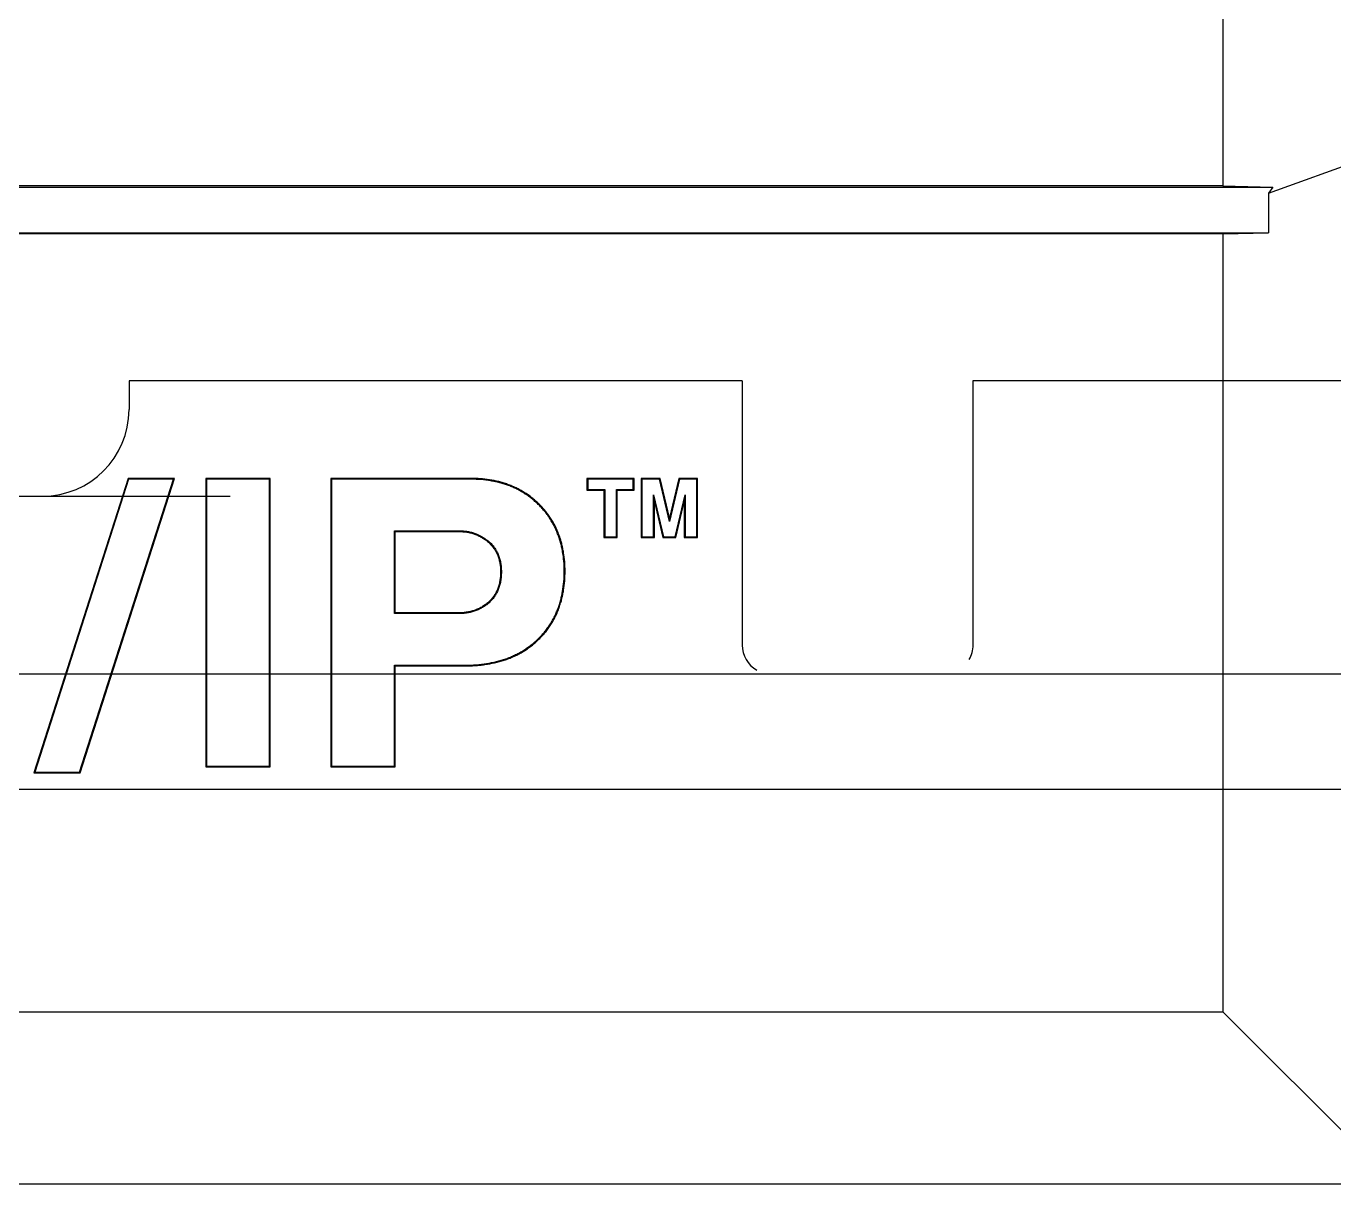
# Model space of a CAD drawing. Header units: millimetres. Extents: x 30557 to 235556, y -116603 to -73383.
# Drawn here: x 90969.57 to 90980.93, y -73995.61 to -73985.55 of the extents above; entities that cross this region are included whole.
import ezdxf

# ---------------------------------------------------------------- set-up
doc = ezdxf.new("R2010")
doc.units = ezdxf.units.MM

# ---------------------------------------------------------------- blocks, each defined once
blk = doc.blocks.new('1756-EN2TR-Z')
at = {"color": 7, "linetype": 'Continuous'}
for p, q in [((32.96, 14.144), (32.96, 8.668)), ((33.358, 8.604), (34.455, 9.003)), ((1.062, 8.658), (33.393, 8.658)), ((32.96, 8.668), (1.495, 8.668)), ((32.96, 8.668), (33.393, 8.658)), ((33.393, 8.658), (33.358, 8.604)), ((33.358, 8.604), (33.358, 8.26)), ((1.096, 8.26), (33.358, 8.26)), ((32.96, 8.253), (1.495, 8.253)), ((32.96, 8.253), (33.358, 8.26)), ((32.96, 8.253), (32.96, 1.495)), ((23.452, 6.127), (22.633, 3.569)), ((23.457, 6.12), (22.642, 3.575)), ((23.03, 3.575), (23.845, 6.12)), ((23.035, 3.569), (23.854, 6.127)), ((23.854, 6.127), (23.452, 6.127)), ((23.452, 6.127), (23.457, 6.12)), ((23.845, 6.12), (23.457, 6.12)), ((23.854, 6.127), (23.845, 6.12)), ((24.686, 6.127), (24.127, 6.127)), ((24.127, 6.127), (24.134, 6.12)), ((24.127, 6.127), (24.127, 3.621)), ((24.679, 6.12), (24.134, 6.12)), ((24.134, 6.12), (24.134, 3.628)), ((24.686, 6.127), (24.679, 6.12)), ((24.679, 3.628), (24.679, 6.12)), ((24.686, 3.621), (24.686, 6.127)), ((26.431, 6.127), (25.212, 6.127)), ((25.212, 6.127), (25.219, 6.12)), ((25.212, 6.127), (25.212, 3.621)), ((26.431, 6.12), (25.219, 6.12)), ((25.219, 6.12), (25.219, 3.628)), ((27.847, 6.127), (27.437, 6.127)), ((27.437, 6.127), (27.444, 6.12)), ((27.437, 6.127), (27.437, 6.024)), ((27.437, 6.024), (27.444, 6.031)), ((27.437, 6.024), (27.585, 6.024)), ((27.84, 6.12), (27.444, 6.12)), ((27.444, 6.12), (27.444, 6.031)), ((27.444, 6.031), (27.592, 6.031)), ((27.585, 6.024), (27.592, 6.031)), ((27.585, 6.024), (27.585, 5.615)), ((27.592, 6.031), (27.592, 5.621)), ((27.693, 6.031), (27.84, 6.031)), ((27.7, 6.024), (27.693, 6.031)), ((27.693, 5.621), (27.693, 6.031)), ((27.7, 6.024), (27.847, 6.024)), ((27.7, 5.615), (27.7, 6.024)), ((27.847, 6.127), (27.84, 6.12)), ((27.84, 6.031), (27.84, 6.12)), ((27.847, 6.024), (27.84, 6.031)), ((27.847, 6.024), (27.847, 6.127)), ((28.072, 6.127), (27.908, 6.127)), ((27.908, 6.127), (27.915, 6.12)), ((27.908, 6.127), (27.908, 5.615)), ((28.066, 6.12), (27.915, 6.12)), ((27.915, 6.12), (27.915, 5.621)), ((28.072, 6.127), (28.066, 6.12)), ((28.153, 5.754), (28.066, 6.12)), ((28.153, 5.784), (28.072, 6.127)), ((28.234, 6.127), (28.153, 5.784)), ((28.24, 6.12), (28.153, 5.754)), ((28.398, 6.127), (28.234, 6.127)), ((28.234, 6.127), (28.24, 6.12)), ((28.391, 6.12), (28.24, 6.12)), ((28.398, 6.127), (28.391, 6.12)), ((28.391, 5.621), (28.391, 6.12)), ((28.398, 5.615), (28.398, 6.127)), ((28.016, 5.984), (28.102, 5.621)), ((28.023, 5.925), (28.016, 5.984)), ((28.016, 5.621), (28.016, 5.984)), ((28.023, 5.925), (28.097, 5.615)), ((28.023, 5.615), (28.023, 5.925)), ((28.204, 5.621), (28.29, 5.984)), ((28.209, 5.615), (28.283, 5.925)), ((28.283, 5.925), (28.29, 5.984)), ((28.283, 5.925), (28.283, 5.615)), ((28.29, 5.984), (28.29, 5.621)), ((28.153, 5.784), (28.153, 5.754)), ((25.765, 5.673), (26.325, 5.673)), ((25.772, 5.666), (25.765, 5.673)), ((25.765, 4.953), (25.765, 5.673)), ((25.772, 5.666), (26.325, 5.666)), ((25.772, 4.96), (25.772, 5.666)), ((27.585, 5.615), (27.592, 5.621)), ((27.585, 5.615), (27.7, 5.615)), ((27.592, 5.621), (27.693, 5.621)), ((27.7, 5.615), (27.693, 5.621)), ((27.908, 5.615), (27.915, 5.621)), ((27.908, 5.615), (28.023, 5.615)), ((27.915, 5.621), (28.016, 5.621)), ((28.023, 5.615), (28.016, 5.621)), ((28.097, 5.615), (28.102, 5.621)), ((28.097, 5.615), (28.209, 5.615)), ((28.102, 5.621), (28.204, 5.621)), ((28.209, 5.615), (28.204, 5.621)), ((28.283, 5.615), (28.29, 5.621)), ((28.283, 5.615), (28.398, 5.615)), ((28.29, 5.621), (28.391, 5.621)), ((28.398, 5.615), (28.391, 5.621)), ((25.772, 4.96), (25.765, 4.953)), ((26.318, 4.953), (25.765, 4.953)), ((26.318, 4.96), (25.772, 4.96)), ((25.765, 4.506), (26.38, 4.506)), ((25.772, 4.499), (25.765, 4.506)), ((25.765, 3.628), (25.765, 4.506)), ((25.772, 4.499), (26.38, 4.499)), ((25.772, 3.621), (25.772, 4.499)), ((22.633, 3.569), (22.642, 3.575)), ((22.633, 3.569), (23.035, 3.569)), ((22.642, 3.575), (23.03, 3.575)), ((23.035, 3.569), (23.03, 3.575)), ((24.127, 3.621), (24.134, 3.628)), ((24.127, 3.621), (24.686, 3.621)), ((24.134, 3.628), (24.679, 3.628)), ((24.686, 3.621), (24.679, 3.628)), ((25.212, 3.621), (25.219, 3.628)), ((25.212, 3.621), (25.772, 3.621)), ((25.219, 3.628), (25.765, 3.628)), ((25.772, 3.621), (25.765, 3.628)), ((1.495, 1.495), (32.96, 1.495)), ((32.96, 1.495), (34.455, 0)), ((0, 0), (34.455, 0))]:
    blk.add_line(p, q, dxfattribs=at)
at = {"color": 9, "linetype": 'Continuous'}
for p, q in [((26.431, 6.127), (26.431, 6.12)), ((27.019, 5.907), (27.014, 5.902)), ((26.325, 5.666), (26.325, 5.673)), ((26.581, 5.573), (26.585, 5.579)), ((26.687, 5.316), (26.694, 5.316)), ((27.247, 5.321), (27.24, 5.321)), ((26.582, 5.053), (26.587, 5.048)), ((26.318, 4.96), (26.318, 4.953)), ((27.012, 4.723), (27.007, 4.728)), ((26.38, 4.499), (26.38, 4.506))]:
    blk.add_line(p, q, dxfattribs=at)
at = {"color": 7, "linetype": 'Continuous'}
for points, knots in [([(27.019, 5.907), (27.01, 5.916), (26.99, 5.934), (26.959, 5.96), (26.927, 5.984), (26.893, 6.006), (26.858, 6.027), (26.822, 6.045), (26.785, 6.062), (26.748, 6.076), (26.709, 6.089), (26.658, 6.103), (26.592, 6.116), (26.511, 6.125), (26.458, 6.127), (26.431, 6.127)], [0, 0, 0, 0, 0.062504, 0.125008, 0.187512, 0.250016, 0.312519, 0.375023, 0.437527, 0.500031, 0.562536, 0.625041, 0.75002, 0.875006, 1, 1, 1, 1]), ([(27.014, 5.902), (27.005, 5.911), (26.986, 5.928), (26.957, 5.953), (26.926, 5.976), (26.894, 5.997), (26.861, 6.017), (26.828, 6.035), (26.793, 6.051), (26.757, 6.066), (26.72, 6.078), (26.681, 6.09), (26.642, 6.099), (26.588, 6.109), (26.517, 6.118), (26.46, 6.12), (26.431, 6.12)], [0, 0, 0, 0, 0.060741, 0.12097, 0.180848, 0.240539, 0.300207, 0.360018, 0.420137, 0.480724, 0.541938, 0.603932, 0.666853, 0.730843, 0.862526, 1, 1, 1, 1]), ([(27.247, 5.321), (27.247, 5.348), (27.245, 5.402), (27.237, 5.469), (27.227, 5.522), (27.218, 5.561), (27.207, 5.6), (27.194, 5.638), (27.179, 5.676), (27.162, 5.712), (27.143, 5.748), (27.122, 5.782), (27.099, 5.816), (27.074, 5.847), (27.048, 5.878), (27.029, 5.897), (27.019, 5.907)], [0, 0, 0, 0, 0.124988, 0.249969, 0.312473, 0.374977, 0.43748, 0.499983, 0.562485, 0.624987, 0.687489, 0.749991, 0.812493, 0.874995, 0.937498, 1, 1, 1, 1]), ([(27.24, 5.321), (27.24, 5.351), (27.238, 5.408), (27.229, 5.479), (27.218, 5.533), (27.208, 5.572), (27.197, 5.61), (27.183, 5.647), (27.168, 5.683), (27.152, 5.718), (27.133, 5.751), (27.113, 5.784), (27.091, 5.815), (27.067, 5.845), (27.042, 5.874), (27.024, 5.893), (27.014, 5.902)], [0, 0, 0, 0, 0.137479, 0.269157, 0.333146, 0.396068, 0.458066, 0.519285, 0.579881, 0.640008, 0.699828, 0.759504, 0.819197, 0.879071, 0.939286, 1, 1, 1, 1]), ([(26.325, 5.673), (26.338, 5.673), (26.363, 5.672), (26.393, 5.668), (26.417, 5.664), (26.434, 5.66), (26.451, 5.655), (26.467, 5.649), (26.482, 5.643), (26.498, 5.636), (26.513, 5.628), (26.533, 5.617), (26.558, 5.601), (26.576, 5.586), (26.585, 5.579)], [0, 0, 0, 0, 0.134738, 0.264185, 0.327068, 0.388793, 0.449575, 0.509731, 0.569583, 0.629448, 0.689641, 0.750376, 0.87372, 1, 1, 1, 1]), ([(26.325, 5.666), (26.337, 5.666), (26.36, 5.665), (26.389, 5.662), (26.412, 5.658), (26.428, 5.654), (26.445, 5.649), (26.462, 5.644), (26.478, 5.637), (26.494, 5.63), (26.509, 5.623), (26.529, 5.611), (26.554, 5.595), (26.572, 5.581), (26.581, 5.573)], [0, 0, 0, 0, 0.12499, 0.249977, 0.312484, 0.374992, 0.437498, 0.500005, 0.562511, 0.625018, 0.687525, 0.750032, 0.875015, 1, 1, 1, 1]), ([(26.581, 5.573), (26.585, 5.569), (26.594, 5.561), (26.607, 5.548), (26.618, 5.535), (26.629, 5.52), (26.639, 5.505), (26.648, 5.49), (26.656, 5.474), (26.663, 5.457), (26.669, 5.44), (26.676, 5.417), (26.682, 5.388), (26.687, 5.352), (26.687, 5.328), (26.687, 5.316)], [0, 0, 0, 0, 0.062504, 0.12501, 0.187514, 0.250018, 0.312522, 0.375027, 0.437531, 0.500036, 0.562541, 0.625047, 0.750022, 0.875007, 1, 1, 1, 1]), ([(26.585, 5.579), (26.594, 5.571), (26.611, 5.555), (26.633, 5.528), (26.649, 5.503), (26.66, 5.483), (26.667, 5.467), (26.673, 5.45), (26.681, 5.427), (26.688, 5.396), (26.693, 5.357), (26.694, 5.33), (26.694, 5.316)], [0, 0, 0, 0, 0.120196, 0.238461, 0.356299, 0.415593, 0.475439, 0.536081, 0.597758, 0.725065, 0.858795, 1, 1, 1, 1]), ([(26.687, 5.316), (26.687, 5.304), (26.687, 5.28), (26.682, 5.243), (26.675, 5.207), (26.664, 5.172), (26.652, 5.144), (26.64, 5.123), (26.63, 5.108), (26.62, 5.093), (26.608, 5.079), (26.595, 5.065), (26.586, 5.057), (26.582, 5.053)], [0, 0, 0, 0, 0.125007, 0.250004, 0.374993, 0.499972, 0.624941, 0.687451, 0.74996, 0.81247, 0.874979, 0.93749, 1, 1, 1, 1]), ([(26.694, 5.316), (26.694, 5.302), (26.693, 5.275), (26.689, 5.241), (26.684, 5.215), (26.677, 5.191), (26.667, 5.161), (26.654, 5.134), (26.643, 5.114), (26.633, 5.099), (26.622, 5.085), (26.611, 5.072), (26.599, 5.06), (26.591, 5.052), (26.587, 5.048)], [0, 0, 0, 0, 0.14234, 0.277321, 0.342481, 0.40631, 0.530439, 0.65064, 0.709574, 0.767915, 0.825899, 0.88376, 0.941722, 1, 1, 1, 1]), ([(27.007, 4.728), (27.017, 4.737), (27.035, 4.755), (27.062, 4.785), (27.086, 4.815), (27.109, 4.847), (27.13, 4.88), (27.149, 4.914), (27.166, 4.95), (27.182, 4.986), (27.196, 5.024), (27.207, 5.063), (27.217, 5.103), (27.229, 5.159), (27.238, 5.232), (27.24, 5.291), (27.24, 5.321)], [0, 0, 0, 0, 0.060616, 0.120674, 0.180347, 0.23981, 0.299243, 0.358825, 0.418735, 0.479151, 0.540243, 0.602181, 0.665125, 0.729229, 0.861465, 1, 1, 1, 1]), ([(27.012, 4.723), (27.022, 4.732), (27.041, 4.752), (27.069, 4.783), (27.095, 4.815), (27.118, 4.849), (27.14, 4.884), (27.16, 4.92), (27.178, 4.958), (27.193, 4.996), (27.206, 5.036), (27.218, 5.075), (27.227, 5.116), (27.237, 5.17), (27.245, 5.239), (27.247, 5.294), (27.247, 5.321)], [0, 0, 0, 0, 0.062502, 0.125004, 0.187506, 0.250008, 0.31251, 0.375012, 0.437514, 0.500016, 0.562519, 0.625022, 0.687526, 0.75003, 0.875011, 1, 1, 1, 1]), ([(26.582, 5.053), (26.573, 5.045), (26.554, 5.03), (26.524, 5.01), (26.498, 4.996), (26.476, 4.987), (26.459, 4.981), (26.442, 4.976), (26.419, 4.97), (26.378, 4.962), (26.342, 4.96), (26.318, 4.96)], [0, 0, 0, 0, 0.125008, 0.250011, 0.375013, 0.437535, 0.500057, 0.562579, 0.625102, 0.750119, 1, 1, 1, 1]), ([(26.587, 5.048), (26.578, 5.04), (26.56, 5.025), (26.53, 5.006), (26.505, 4.992), (26.483, 4.983), (26.467, 4.976), (26.45, 4.971), (26.427, 4.964), (26.396, 4.958), (26.358, 4.954), (26.331, 4.953), (26.318, 4.953)], [0, 0, 0, 0, 0.121178, 0.24089, 0.360027, 0.419764, 0.479903, 0.540687, 0.602354, 0.729178, 0.861518, 1, 1, 1, 1]), ([(26.38, 4.506), (26.412, 4.506), (26.474, 4.508), (26.565, 4.518), (26.638, 4.533), (26.693, 4.548), (26.733, 4.561), (26.772, 4.575), (26.809, 4.592), (26.845, 4.61), (26.88, 4.63), (26.914, 4.652), (26.946, 4.675), (26.977, 4.7), (26.997, 4.718), (27.007, 4.728)], [0, 0, 0, 0, 0.140383, 0.274281, 0.402576, 0.464952, 0.526321, 0.58683, 0.646635, 0.705895, 0.764779, 0.823457, 0.882103, 0.940893, 1, 1, 1, 1]), ([(26.38, 4.499), (26.408, 4.499), (26.451, 4.5), (26.508, 4.505), (26.565, 4.512), (26.622, 4.522), (26.677, 4.536), (26.719, 4.548), (26.759, 4.563), (26.799, 4.579), (26.838, 4.598), (26.875, 4.619), (26.912, 4.642), (26.947, 4.667), (26.98, 4.693), (27.002, 4.713), (27.012, 4.723)], [0, 0, 0, 0, 0.124994, 0.187498, 0.250002, 0.374983, 0.437486, 0.499989, 0.562491, 0.624993, 0.687494, 0.749996, 0.812497, 0.874998, 0.937499, 1, 1, 1, 1])]:
    blk.add_open_spline(points, degree=3, knots=knots, dxfattribs=at)
blk = doc.blocks.new('1756-A13-Z')
at = {"color": 7, "linetype": 'Continuous'}
for p, q in [((83.976, -129.743), (83.976, -129.994)), ((89.302, -129.743), (83.976, -129.743)), ((89.302, -129.743), (89.302, -132.039)), ((91.306, -129.743), (91.306, -132.039)), ((96.633, -129.743), (91.306, -129.743)), ((65.851, -130.746), (84.855, -130.746)), ((26.36, -132.289), (237.186, -132.289)), ((26.36, -133.291), (237.186, -133.291))]:
    blk.add_line(p, q, dxfattribs=at)
for centre, radius, start, end in [((83.224, -129.994), 0.752, 270, 0), ((89.553, -132.039), 0.251, 180, 240), ((91.056, -132.039), 0.251, 330, 0)]:
    blk.add_arc(centre, radius, start, end, dxfattribs=at)

msp = doc.modelspace()

# ---------------------------------------------------------------- block references
for name, p in [('1756-A13-Z', (90886.487, -73858.891)), ('1756-EN2TR-Z', (90947.003, -73995.61))]:
    msp.add_blockref(name, p)

doc.saveas('drawing.dxf')
